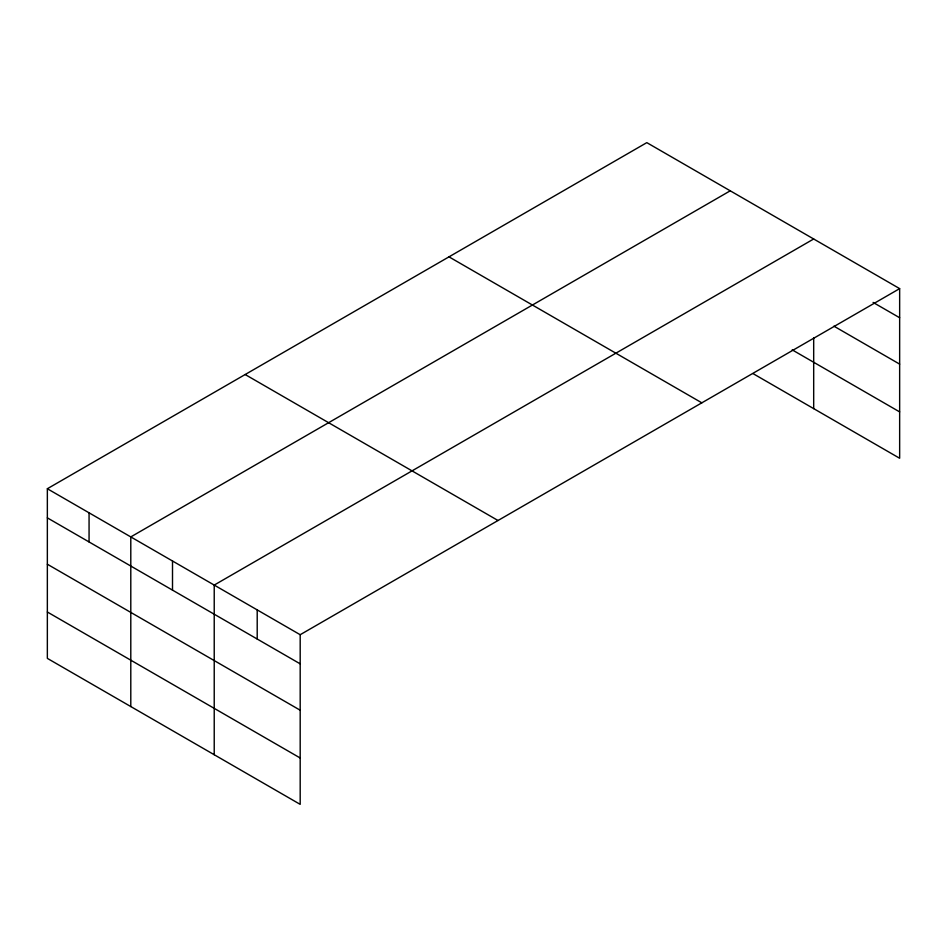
<?xml version="1.0" encoding="UTF-8"?>
<svg xmlns="http://www.w3.org/2000/svg" width="947" height="947" viewBox="0 0 947 947"><rect width="100%" height="100%" fill="white"/><g stroke="black" fill="none" stroke-linecap="round" stroke-linejoin="round"><path stroke-width="1.42" d="M753.007 373.592L899.65 458.265L899.65 288.622L646.813 142.642L47.35 488.735L47.35 658.378L300.187 804.358L300.187 634.715L47.35 488.735M730.244 190.809L130.793 536.913L130.793 706.557M813.686 238.987L214.223 585.08L214.223 754.723M300.187 634.715L899.65 288.622M873.098 302.424L899.65 317.742M833.916 326.159L899.65 364.122M792.189 349.857L899.65 411.898M448.985 256.85L701.834 402.83M245.166 374.527L498.015 520.507M47.35 517.867L300.187 663.847M47.35 564.234L300.187 710.214M47.35 612.011L300.187 757.991M813.686 337.653L813.686 408.631M257.205 609.892L257.205 639.024M172.508 560.991L172.508 590.123M89.065 512.824L89.065 541.956"/></g></svg>
